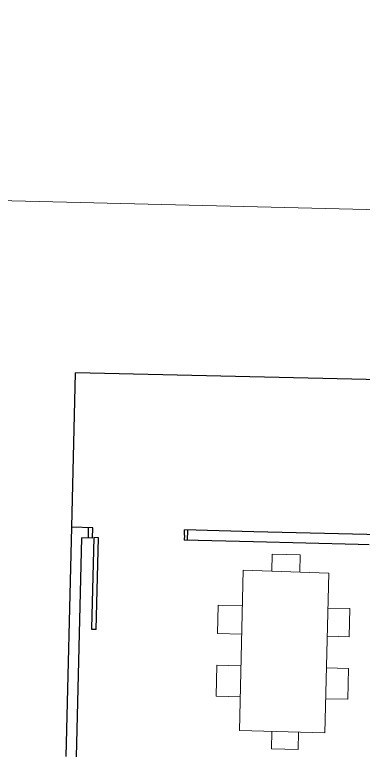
# Model space of a CAD drawing. Header units: millimetres. Extents: x 1418 to 1811, y 1796 to 1956.
# Drawn here: x 1470.273 to 1472.643, y 1844.372 to 1849.368 of the extents above; entities that cross this region are included whole.
import ezdxf

# ---------------------------------------------------------------- set-up
doc = ezdxf.new("R2010")
doc.units = ezdxf.units.MM
for name, color, linetype, lineweight in [('layout', 253, 'Continuous', 13), ('LINHAFINA', 7, 'Continuous', 15), ('LINHAGROSSA', 7, 'Continuous', 30)]:
    doc.layers.add(name, color=color, linetype=linetype, lineweight=lineweight)

msp = doc.modelspace()

# ---------------------------------------------------------------- linework, layer by layer
at = {"layer": 'layout'}
for p, q in [((1472.0243, 1845.7039), (1472.0204, 1845.5893)), ((1472.2131, 1845.6993), (1472.0243, 1845.7039)), ((1472.2103, 1845.5829), (1472.2131, 1845.6993)), ((1471.8004, 1844.5056), (1471.827, 1845.5959)), ((1471.827, 1845.5959), (1472.4079, 1845.5761)), ((1472.4079, 1845.5761), (1472.3815, 1844.4915)), ((1471.6571, 1845.3566), (1471.6524, 1845.1643)), ((1471.821, 1845.3526), (1471.6571, 1845.3566)), ((1472.5518, 1845.3348), (1472.4021, 1845.3384)), ((1472.5471, 1845.1425), (1472.5518, 1845.3348)), ((1471.8164, 1845.1603), (1471.6524, 1845.1643)), ((1472.5471, 1845.1425), (1472.3974, 1845.1461)), ((1471.6472, 1844.9493), (1471.6421, 1844.7401)), ((1471.8111, 1844.9453), (1471.6472, 1844.9493)), ((1472.5418, 1844.9276), (1472.3922, 1844.9312)), ((1472.5368, 1844.7183), (1472.5418, 1844.9276)), ((1471.6421, 1844.7401), (1471.806, 1844.7361)), ((1472.3871, 1844.7219), (1472.5368, 1844.7183)), ((1472.3815, 1844.4915), (1471.8004, 1844.5056)), ((1472.0218, 1844.5002), (1472.019, 1844.3822)), ((1472.1998, 1844.3778), (1472.2027, 1844.4958)), ((1472.019, 1844.3822), (1472.1998, 1844.3778))]:
    msp.add_line(p, q, dxfattribs=at)
at = {"layer": 'LINHAFINA'}
msp.add_line((1418.2875, 1849.3682), (1485.2026, 1847.7395), dxfattribs=at)
at = {"layer": 'LINHAGROSSA'}
for p, q in [((1470.6611, 1845.887), (1470.6866, 1846.9356)), ((1477.2635, 1846.7828), (1470.6866, 1846.9356)), ((1470.6232, 1844.33), (1470.6611, 1845.887)), ((1470.8044, 1845.8835), (1470.6611, 1845.887)), ((1470.7743, 1845.8141), (1470.776, 1845.8842)), ((1470.8027, 1845.8134), (1470.8044, 1845.8835)), ((1471.4264, 1845.8333), (1471.4273, 1845.8683)), ((1471.8989, 1845.8569), (1471.4273, 1845.8683)), ((1471.4482, 1845.7977), (1471.4499, 1845.8678)), ((1470.6932, 1844.3283), (1470.7294, 1845.8152)), ((1470.8027, 1845.8134), (1470.7294, 1845.8152)), ((1470.8107, 1845.8163), (1470.7957, 1845.2002)), ((1470.8427, 1845.8155), (1470.8107, 1845.8163)), ((1470.8276, 1845.1927), (1470.8427, 1845.8155)), ((1471.4264, 1845.8333), (1471.4255, 1845.7983)), ((1475.4022, 1845.7716), (1471.8989, 1845.8569)), ((1471.8972, 1845.7868), (1471.4255, 1845.7983)), ((1472.6074, 1845.7695), (1471.8972, 1845.7868)), ((1472.6819, 1845.7677), (1472.6074, 1845.7695)), ((1470.7957, 1845.2002), (1470.7955, 1845.1945)), ((1470.7955, 1845.1945), (1470.8276, 1845.1937))]:
    msp.add_line(p, q, dxfattribs=at)

doc.saveas('drawing.dxf')
